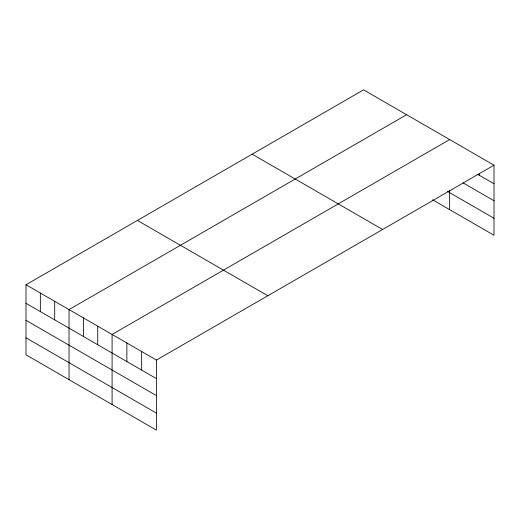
<?xml version="1.0" encoding="UTF-8"?>
<svg xmlns="http://www.w3.org/2000/svg" width="520" height="520" viewBox="0 0 520 520"><rect width="100%" height="100%" fill="white"/><g stroke="black" fill="none" stroke-linecap="round" stroke-linejoin="round"><path stroke-width="0.78" d="M26 284.752L156.442 360.061L156.442 430.137L26 354.829L26 284.752L363.558 89.862L494 165.172L494 235.248L432.569 199.784M406.607 114.712L69.043 309.601L69.043 379.678M449.651 139.568L112.093 334.457L112.093 404.534M156.442 360.061L494 165.172M477.874 174.428L494 183.742M463.093 182.891L494 200.739M447.603 191.464L494 218.25M252.167 154.173L382.603 229.483M137.397 220.441L267.833 295.75M26 303.316L156.442 378.625M26 320.314L156.442 395.629M26 337.831L156.442 413.14M479.219 173.589L479.219 175.208M449.651 190.255L449.651 209.644M141.655 351.526L141.655 370.091M126.874 342.992L126.874 361.556M97.741 326.17L97.741 344.74M83.395 317.889L83.395 336.453M54.698 301.32L54.698 319.885M40.346 293.033L40.346 311.603"/></g></svg>
